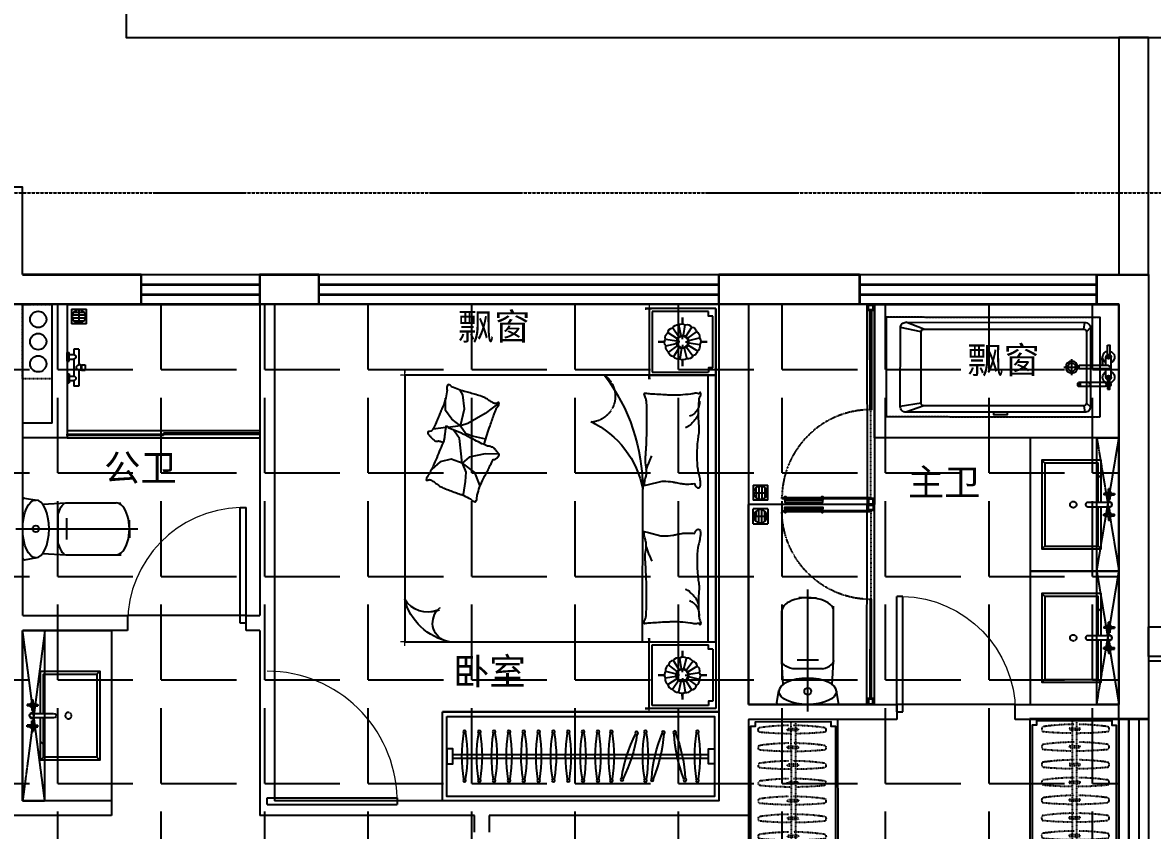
# Model space of a CAD drawing. Extents: x -284868 to 304789, y -137694 to 137894.
# Drawn here: x 268679 to 276305, y -24947 to -19493 of the extents above; entities that cross this region are included whole.
import ezdxf

# ---------------------------------------------------------------- set-up
doc = ezdxf.new("R2010")
doc.units = 0
for name, pattern in [('AX-COMP-140B（200）$0$1#comfort_plan$0$DASH', [0.35, 0.25, -0.1]), ('AX-COMP-140B（200）$0$DASH', [0.35, 0.25, -0.1]), ('AX-COMP-160$0$1#comfort_plan$0$DASH', [0.35, 0.25, -0.1]), ('AX-COMP-160$0$DASH', [0.35, 0.25, -0.1]), ('AX-COMP140B-Fur$0$AX-COMP140B-Fur$0$CONTINOUS', [0]), ('AX-COMP140B-Fur$0$AX-COMP140B-Fur$0$XU-140-SF-N1$0$DASH', [0.35, 0.25, -0.1]), ('BORDER2', [0.875, 0.25, -0.125, 0.25, -0.125, 0, -0.125]), ('DASH', [0.35, 0.25, -0.1]), ('HIDDEN', [0.375, 0.25, -0.125])]:
    doc.linetypes.add(name, pattern=pattern)
doc.layers.get('0').update_dxf_attribs({"linetype": 'CONTINUOUS'})
for name, color, linetype in [('0-墙', 4, 'CONTINUOUS'), ('0-底图', 251, 'CONTINUOUS'), ('0-窗', 11, 'CONTINUOUS'), ('0-非设计区域', 251, 'CONTINUOUS'), ('P-完成面', 42, 'CONTINUOUS'), ('WIRE-网络', 130, 'BORDER2')]:
    doc.layers.add(name, color=color, linetype=linetype)
doc.styles.add('_TCH_DYN', font='')
doc.styles.get('_TCH_DYN').set_extended_font_data('SimSun')

# ---------------------------------------------------------------- blocks, each defined once
blk = doc.blocks.new('*U159')
for p, q in [((-350, -920), (-350, 380)), ((-300, 380), (-350, 380)), ((-325, -270), (-325, 380)), ((-325, 380), (-317, 380)), ((-317, 380), (-317, -270)), ((-300, -920), (-300, 380)), ((550, 380), (-300, 380)), ((550, -920), (550, 380)), ((-333, -270), (-333, -920)), ((-333, -270), (-325, -270)), ((-325, -920), (-325, -270)), ((-317, -270), (-325, -270)), ((142.5, -797.5), (107.5, -797.5)), ((107.5, -822.5), (107.5, -797.5)), ((142.5, -822.5), (107.5, -822.5)), ((107.5, -827.5), (107.5, -840)), ((142.5, -827.5), (107.5, -827.5)), ((109.5, -827.5), (109.5, -822.5)), ((140.5, -827.5), (140.5, -822.5)), ((142.5, -822.5), (142.5, -797.5)), ((142.5, -827.5), (142.5, -840)), ((420, -790), (420, -890)), ((420, -790), (520, -790)), ((440, -873.5), (440, -806.5)), ((460, -883.9), (460, -796.1)), ((480, -883.9), (480, -796.1)), ((500, -873.5), (500, -806.5)), ((520, -890), (520, -790)), ((0, -840), (0, -875)), ((107.5, -840), (0, -840)), ((37.5, -875), (0, -875)), ((22.5, -920), (22.5, -905)), ((82.5, -905), (22.5, -905)), ((37.5, -905), (37.5, -875)), ((67.5, -905), (67.5, -875)), ((182.5, -875), (67.5, -875)), ((82.5, -920), (82.5, -905)), ((250, -840), (142.5, -840)), ((167.5, -920), (167.5, -905)), ((167.5, -905), (227.5, -905)), ((182.5, -905), (182.5, -875)), ((250, -875), (212.5, -875)), ((212.5, -905), (212.5, -875)), ((227.5, -920), (227.5, -905)), ((250, -840), (250, -875)), ((520, -890), (420, -890)), ((515, -840), (425, -840)), ((-300, -920), (-350, -920)), ((-333, -920), (-325, -920)), ((550, -920), (-300, -920)), ((82.5, -920), (22.5, -920)), ((167.5, -920), (82.5, -920)), ((167.5, -920), (227.5, -920))]:
    blk.add_line(p, q)
blk.add_circle((470, -840), 45)
for centre, radius, start, end in [((52.5, -875), 15, 0, 180), ((125, -840), 17.5, 180, 0), ((197.5, -875), 15, 0, 180)]:
    blk.add_arc(centre, radius, start, end)
blk = doc.blocks.new('*U161')
for p, q in [((0, 600), (1866.5, 600)), ((1796.5, 312), (70, 312)), ((1796.5, 288), (70, 288))]:
    blk.add_line(p, q)
for points in [[(1866.5, 600), (0, 600), (0, 0), (1866.5, 0)], [(1836.5, 570), (30, 570), (30, 30), (1836.5, 30)], [(30, 250), (70, 250), (70, 350), (30, 350)], [(1836.5, 250), (1796.5, 250), (1796.5, 350), (1836.5, 350)]]:
    blk.add_lwpolyline(points, close=True)
for centre in [(145.1, 465.5), (299.1, 461.6), (375.5, 461.2), (496.6, 465.5), (556, 457.7), (726.7, 465.5), (817.4, 465.5), (917.4, 465.5), (1017.4, 465.5), (1117.4, 465.5), (1217.4, 465.5), (1317.4, 465.5), (1417.4, 465.5), (1517.4, 465.5), (1617.4, 465.5), (1717.4, 465.5), (654.8, 144.5), (145.1, 137), (229.9, 140.5), (450.7, 141.5), (496.6, 137), (726.7, 137), (817.4, 137), (917.4, 137), (1017.4, 137), (1117.4, 137), (1217.4, 137), (1317.4, 137), (1417.4, 137), (1517.4, 137), (1617.4, 137), (1717.4, 137)]:
    blk.add_circle(centre, 10)
for centre, start, end in [((1076.7, 300.9), 170.53281, 189.42009), ((-785.5, 301.6), 350.53281, 9.42009), ((1175, 104.3), 158.36642, 177.25371), ((-645.1, 497.5), 338.36642, 357.25371), ((1320, 514.2), 183.76178, 202.64906), ((-492.9, 88.8), 3.76178, 22.64906), ((1427.1, 301.6), 170.57991, 189.46719), ((-435, 300.9), 350.57991, 9.46719), ((1492.8, 581.4), 188.09053, 206.97781), ((-282.9, 20.4), 8.09053, 26.97781), ((1657.3, 301.6), 170.57991, 189.46719), ((-204.9, 300.9), 350.57991, 9.46719), ((1747.9, 301.6), 170.57991, 189.46719), ((-114.2, 300.9), 350.57991, 9.46719), ((1847.9, 301.6), 170.57991, 189.46719), ((-14.2, 300.9), 350.57991, 9.46719), ((1947.9, 301.6), 170.57991, 189.46719), ((85.8, 300.9), 350.57991, 9.46719), ((2047.9, 301.6), 170.57991, 189.46719), ((185.8, 300.9), 350.57991, 9.46719), ((2147.9, 301.6), 170.57991, 189.46719), ((285.8, 300.9), 350.57991, 9.46719), ((2247.9, 301.6), 170.57991, 189.46719), ((385.8, 300.9), 350.57991, 9.46719), ((2347.9, 301.6), 170.57991, 189.46719), ((485.8, 300.9), 350.57991, 9.46719), ((2447.9, 301.6), 170.57991, 189.46719), ((585.8, 300.9), 350.57991, 9.46719), ((2547.9, 301.6), 170.57991, 189.46719), ((685.8, 300.9), 350.57991, 9.46719), ((2647.9, 301.6), 170.57991, 189.46719), ((785.8, 300.9), 350.57991, 9.46719)]:
    blk.add_arc(centre, 948.9, start, end)
blk = doc.blocks.new('111AX-COMP140B-Fur$0$AX-COMP140B-Fur$0$111110111022110811071652A$C643C1FD2')
for points in [[(28, 342.7, -0.263368), (0.1, 361.5, -0.494818), (9.2, 380.2, -0.049225), (26.9, 382, -0.036831), (50.5, 380.2, -0.031893), (88.5, 372.1, 0.035782), (122.4, 365.1, 0.032941), (212.1, 359.2, 0.026564), (323.3, 365.1, 0.017905), (360.8, 370.4, -0.033397), (381, 372.7, -0.03204), (418.1, 372, 0.018442), (482.4, 368.9, 0.010837), (547.2, 369.7, 0.014624), (595.1, 372.7, 0.111249), (617.7, 380, -0.153708), (634.6, 384, -0.076444), (642, 382.2, -0.215512), (643.9, 380.2, -0.585858), (641.3, 377.2, 0.363489), (636.4, 374.6, 0.191716), (636.4, 363, -0.129675), (638.3, 346.4, -0.01735), (635.3, 329.6, 0.019326), (632.7, 314.5, 0.018818), (626.1, 246.1, 0.021828), (625.2, 186.9, 0.006204), (626.5, 153.1, 0.001963), (632.7, 46.2, 0.028341), (636.9, 10, -0.117014), (636.4, 1.1, -0.36606), (635, 0.2, -0.03973), (621.4, 3, -0.048309), (607.7, 8.5, 0.062981), (597, 12.4, 0.04058), (573.6, 15.8, 0.014345), (506.9, 18, 0.005484), (381.4, 17.3, 0.007153), (285.3, 14.3, 0.008762), (242.7, 11.6, -0.008153), (197, 8.6, -0.06251), (139.9, 13, 0.078669), (94.3, 15.1, 0.047825), (71.9, 10.4, -0.034494), (41.1, 3, -0.023571), (15.8, 0, -0.510228), (14.9, 1.1), (22.4, 31.2), (43, 113.7, 0.073041), (45, 133.3, 0.023305), (39.3, 194.4, 0.018299), (35.2, 217.3, -0.01097), (27.9, 255.3, -0.042281), (24.9, 289.6, -0.027201), (27.9, 343)], [(501.9, 368.9, 0.027842), (478.1, 358.3, 0.048685), (465.5, 350.2, 0.023666), (437.6, 325.8, 0.031223), (418.6, 305.1, 0.046801), (413.5, 297.5, 0.023191), (405.5, 280.7)], [(583.8, 374.6, 0.088153), (549.3, 371, 0.088153), (518.1, 355.8, 0.077547), (496.5, 334.2, 0.077547), (482.4, 307)], [(118.4, 15.8, 0.009729), (145.7, 24.8, 0.009729), (172.6, 34.9, 0.007971), (194.3, 44, 0.007971), (215.8, 53.7)]]:
    blk.add_lwpolyline(points, format="xyb")
blk = doc.blocks.new('111AX-COMP140B-Fur$0$AX-COMP140B-Fur$0$111110111022110811071652A$C5A527934')
for p, q in [((122.8, 492.3), (194, 398.8)), ((469.1, 493.2), (467.3, 399.6)), ((194, 398.8), (261.6, 281.4)), ((347, 320.5), (364.8, 400.5)), ((467.3, 399.6), (490.5, 289.8)), ((329.2, 269), (347, 320.5)), ((530.8, 243.4), (592.7, 326.9)), ((592.7, 326.9), (677.8, 361)), ((677.8, 361), (699.5, 357.9)), ((69.5, 247.7), (37.1, 229.6)), ((162, 260.1), (69.5, 247.7)), ((277.7, 231.7), (162, 260.1)), ((277.7, 231.7), (233.2, 174.8)), ((261.6, 281.4), (277.7, 231.7)), ((277.7, 231.7), (329.2, 269)), ((277.7, 231.7), (288.3, 147)), ((530.8, 243.4), (363.6, 226.4)), ((490.5, 289.8), (530.8, 243.4)), ((530.8, 243.4), (502.9, 169.1)), ((530.8, 243.4), (591.1, 268.1)), ((591.1, 268.1), (653.1, 265)), ((653.1, 265), (741.3, 249.6)), ((741.3, 249.6), (744.3, 243.8)), ((233.2, 174.8), (174.5, 132.1)), ((318.7, 193.9), (307.8, 186.1)), ((363.6, 226.4), (318.7, 193.9)), ((502.9, 169.1), (521.5, 94.8)), ((174.5, 132.1), (90.9, 132.1)), ((289.9, 133.7), (300.6, 48.6)), ((521.5, 94.8), (569.7, 38.5))]:
    blk.add_line(p, q)
blk.add_lwpolyline([(405, 391.5, -0.025626), (394.6, 394, -0.0108), (278.2, 431.5, -0.00456), (199.4, 459.6, -0.01125), (167.9, 471.9, -0.069394), (150.9, 482, 0.079756), (136, 490.4, 0.106399), (122.8, 492.3, 0.328642), (119.2, 489.3, 0.299547), (121.3, 483.4, -0.189917), (126.3, 475.5, -0.033518), (127.3, 466.2, -0.075627), (126.9, 462.1, -0.053489), (124.2, 455.1, -0.017838), (113.3, 435.3, -0.038394), (97.8, 413.4, 0.059529), (88.5, 398.9, 0.035943), (79, 375.3, 0.011245), (55.9, 297.6, 0.006203), (46.6, 262, -0.010783), (41.1, 241.6, -0.019485), (37.1, 229.6, -0.005062), (19.4, 184.4, -0.101392), (4.4, 161.7, 0.223768), (0, 149.6, 0.25558), (2.8, 145.5, 0.081563), (16.9, 140.9, 0.071805), (32.3, 140.8, -0.069985), (48.1, 140.7, -0.03546), (101.7, 129, -0.029432), (163.8, 106.8, -0.001554), (193.8, 93.8, 0.00152), (224.5, 80.6, 0.004735), (256.2, 67.5, -0.00382), (295.6, 51.2, -0.296001), (315.3, 22.1, 0.649774), (334.6, 14, 0.02319), (338.7, 18.2, -0.0288), (342, 21.5, -0.005727), (347.9, 26.7, 0.004358), (355.7, 33.5, 0.027528), (371, 48.7, 0.046214), (378.7, 59, 0.194121), (381.2, 74, -0.133719), (382.3, 95.6, -0.005779), (389, 115.4, -0.008882)], format="xyb")
blk.add_lwpolyline([(770.3, 299.1, 0.101392), (787, 320.6, -0.223768), (792.3, 332.3, -0.25558), (789.8, 336.7, -0.081563), (776.1, 342.3, -0.071805), (760.8, 343.6, 0.069985), (745, 344.9, 0.03546), (692.5, 360.6, 0.029432), (632.3, 387.6, 0.001554), (603.3, 402.8, -0.00152), (573.8, 418.3, -0.004735), (543.1, 433.8, 0.00382), (505.1, 453.1, 0.296001), (487.7, 483.6, 0.265444), (469.1, 493.2, -0.02319), (464.7, 489.3, 0.0288), (461.2, 486.3, 0.005727), (454.9, 481.5, -0.004358), (446.6, 475.3, -0.027528), (430.1, 461.4, -0.046214), (421.7, 451.7, -0.194121), (418, 436.9, 0.133719), (415.3, 415.4, 0.011505), (398.6, 377.3, 0.008882), (374.9, 328.9, 0.012426), (341.4, 267.4, -0.033612), (330, 244.1), (309.3, 193.4), (293.3, 154.3, 0.224341), (280.3, 142.3, -0.722772), (280.1, 134.4, -0.103513), (283.5, 133.9, 0.053465), (290, 133.7, 0.030109), (310.7, 129.5, -0.031436), (330.6, 125.5, -0.05324), (344.2, 125.2, 0.05518), (357.4, 124.8, 0.056271), (380.1, 118.8, 0.0108), (493.3, 72.6, 0.00456), (569.7, 38.5, 0.01125), (600.2, 23.8, 0.069394), (616.3, 12.5, -0.079756), (630.6, 2.9, -0.106399), (643.6, 0, -0.328642), (647.5, 2.8, -0.299547), (645.8, 8.8, 0.189917), (641.5, 17.1, 0.033518), (641.1, 26.4, 0.075627), (641.8, 30.4, 0.053489), (645, 37.3, 0.017838), (657.4, 56.2, 0.038394), (674.5, 76.8, -0.059529), (685, 90.5, -0.035943), (696.3, 113.3, -0.011245), (725.3, 189, -0.006203), (737.2, 223.8, 0.010783), (744.3, 243.8, 0.019485), (749.2, 255.4, 0.005062)], format="xyb", close=True)
blk = doc.blocks.new('111AX-COMP140B-Fur$0$AX-COMP140B-Fur$0$111110111022110811071652cdx床头灯2.0')
for p, q in [((0, 122), (0, 164.8)), ((-22.4, 36.6), (-61.2, 100)), ((-6.7, 42.3), (-18.3, 115.8)), ((10, 41.7), (27.5, 114)), ((25.2, 34.7), (69, 94.8)), ((-122, 0), (-164.8, 0)), ((-41.7, 10), (-114, 27.5)), ((-34.7, 25.2), (-94.8, 69)), ((-19.5, 0), (-38.2, 0)), ((0, 19.5), (0, 38.2)), ((19.5, 0), (38.2, 0)), ((36.6, 22.4), (100, 61.2)), ((42.3, 6.7), (115.8, 18.3)), ((122, 0), (164.8, 0)), ((-42.3, -6.7), (-115.8, -18.3)), ((-36.6, -22.4), (-100, -61.2)), ((-25.2, -34.7), (-69, -94.8)), ((-27.3, -114.1), (-10, -41.7)), ((0, -19.5), (0, -38.2)), ((18.7, -113.9), (7, -42.3)), ((62.6, -99.2), (22.9, -36.2)), ((34.7, -25.2), (96, -67.3)), ((41.7, -10), (114.4, -25.8)), ((0, -122), (0, -164.8))]:
    blk.add_line(p, q)
for points in [[(0, 164.8), (0, 122)], [(-164.8, 0), (-122, 0)], [(164.8, 0), (122.1, -1.7)], [(0, -164.8), (0, -122)]]:
    blk.add_lwpolyline(points)
for radius in [42.9, 38.2]:
    blk.add_circle((0, 0), radius)
for centre, start, end in [((-55.7, 60.3), 97.98094, 167.5445), ((-28.3, 77.1), 75.48094, 145.0445), ((3.3, 82), 52.98094, 122.5445), ((34.5, 74.5), 30.48094, 100.0445), ((60.3, 55.7), 7.98094, 77.5445), ((-82, 3.3), 142.98094, 212.5445), ((-74.5, 34.5), 120.48094, 190.0445), ((77.1, 28.3), 345.48094, 55.0445), ((82, -3.3), 322.98094, 32.5445), ((-77.1, -28.3), 165.48094, 235.0445), ((-60.3, -55.7), 187.98094, 257.5445), ((55.7, -60.3), 277.98094, 347.5445), ((74.5, -34.5), 300.48094, 10.0445), ((-34.5, -74.5), 210.48094, 280.0445), ((-3.3, -82), 232.98094, 302.5445), ((28.3, -77.1), 255.48094, 325.0445)]:
    blk.add_arc(centre, 40.1, start, end)
blk = doc.blocks.new('*U157')
for p, q in [((-900, 0), (-1350, 0)), ((-1350, 0), (-1350, -450)), ((1350, 0), (-1350, 0)), ((-900, 0), (900, 0)), ((-900, -2100), (-900, 0)), ((-900, -450), (-900, 0)), ((-1330, -50), (-1330, -430)), ((-920, -430), (-920, -50)), ((-900, -52.4), (900, -52.4)), ((900, 0), (900, -2100)), ((900, -450), (900, 0)), ((900, 0), (1350, 0)), ((920, -430), (920, -50)), ((1330, -50), (1330, -430)), ((1350, 0), (1350, -450)), ((-1350, -450), (-900, -450)), ((-1330, -430), (-920, -430)), ((1350, -450), (900, -450)), ((1330, -430), (920, -430)), ((900, -2100), (-900, -2100))]:
    blk.add_line(p, q)
at = {"linetype": 'AX-COMP140B-Fur$0$AX-COMP140B-Fur$0$CONTINOUS', "ltscale": 2.5}
blk.add_line((-900, -494.1), (129.6, -493.7), dxfattribs=at)
for points in [[(-1300, -20), (-1300, -50), (-1330, -50)], [(-950, -20), (-1300, -20)], [(-950, -20), (-950, -50), (-920, -50)], [(950, -20), (950, -50), (920, -50)], [(950, -20), (1300, -20)], [(1300, -20), (1300, -50), (1330, -50)]]:
    blk.add_lwpolyline(points)
for points in [[(-1350, -332.6, 0, 18, 0), (-1350, -478.5, 10, 10, 0)], [(-900, -349.7, 0, 10, 0), (-900, -477.7, 10, 10, 0)], [(900, -349.7, 0, 10, 0), (900, -477.7, 10, 10, 0)], [(1350, -332.6, 0, 18, 0), (1350, -478.5, 10, 10, 0)], [(-1380.6, -450, 10, 0, 0), (-1202.9, -450, 10, 10, 0)], [(-873.3, -450, 18, 0, 0), (-1032.5, -450, 10, 10, 0)], [(873.3, -450, 18, 0, 0), (1032.5, -450, 10, 10, 0)], [(1380.6, -450, 10, 0, 0), (1202.9, -450, 10, 10, 0)], [(-668.5, -1859, 10, 0, -0.374242), (-834.4, -1895.4, 10, 10, 2.21586)], [(-686.1, -1863.7, 10, 0, 0.177019), (-693.3, -1995.7, 10, 10, -2.21586)], [(-900, -1958.5, 0, 10, 0), (-900, -2130, 10, 10, 0)], [(900, -2005.4, 0, 10, 0), (900, -2130, 10, 10, 0)], [(-775.4, -2100, 0, 10, 0), (-930, -2100, 10, 10, 0)], [(658.3, -2100, 0, 10, 0), (930, -2100, 10, 10, 0)]]:
    blk.add_lwpolyline(points, format="xyseb")
for centre, radius, start, end in [((128.9, -1775.7), 1282, 53.02297, 89.96514), ((10.6, -1124.5), 642, 25.92108, 79.31539), ((-515.9, -1720.7), 391.6, 191.30173, 255.64344), ((-773.9, -1781.8), 129.7, 193.56133, 311.45499), ((-519.2, -1944.9), 181.3, 157.79381, 238.81667)]:
    blk.add_arc(centre, radius, start, end, dxfattribs=at)
at = {"linetype": 'AX-COMP140B-Fur$0$AX-COMP140B-Fur$0$XU-140-SF-N1$0$DASH', "ltscale": 2.5}
blk.add_arc((757.9, -855.2), 175.9, 36.12132, 174.81159, dxfattribs=at)
at = {"xscale": -1}
for name, p in [('111AX-COMP140B-Fur$0$AX-COMP140B-Fur$0$111110111022110811071652cdx床头灯2.0', (-1125, -225)), ('111AX-COMP140B-Fur$0$AX-COMP140B-Fur$0$111110111022110811071652A$C643C1FD2', (-140.3, -485.7)), ('111AX-COMP140B-Fur$0$AX-COMP140B-Fur$0$111110111022110811071652A$C5A527934', (835.6, -1956.2))]:
    blk.add_blockref(name, p, dxfattribs=at)
for name, p in [('111AX-COMP140B-Fur$0$AX-COMP140B-Fur$0$111110111022110811071652cdx床头灯2.0', (1125, -225)), ('111AX-COMP140B-Fur$0$AX-COMP140B-Fur$0$111110111022110811071652A$C643C1FD2', (140.3, -485.7))]:
    blk.add_blockref(name, p)
blk = doc.blocks.new('*U162')
at = {"linetype": 'AX-COMP-160$0$1#comfort_plan$0$DASH'}
for p, q in [((-1199.9, 130), (-1199.9, 280)), ((-1199.9, 280), (-49.9, 280)), ((-49.9, 130), (-1199.9, 280)), ((-1199.9, 130), (-49.9, 280)), ((-49.9, 280), (-49.9, 130)), ((-49.9, 130), (-1199.9, 130))]:
    blk.add_line(p, q, dxfattribs=at)
for p, q in [((-1199.9, 280), (-1199.9, -320)), ((-49.9, 280), (-1199.9, 280)), ((-700.4, 218.2), (-700.4, 249.5)), ((-700.4, 249.5), (-690.4, 249.5)), ((-690.4, 218.2), (-690.4, 249.5)), ((-559.6, 218.2), (-559.6, 249.5)), ((-549.6, 249.5), (-559.6, 249.5)), ((-549.6, 218.2), (-549.6, 249.5)), ((-49.9, -320), (-49.9, 280)), ((-700.4, 218.2), (-731.6, 218.2)), ((-731.6, 218.2), (-731.6, 208.2)), ((-700.4, 208.2), (-731.6, 208.2)), ((-700.4, 208.2), (-700.4, 177)), ((-700.4, 177), (-690.4, 177)), ((-690.4, 218.2), (-659.1, 218.2)), ((-690.4, 208.2), (-659.1, 208.2)), ((-690.4, 208.2), (-690.4, 177)), ((-659.1, 218.2), (-659.1, 208.2)), ((-559.6, 218.2), (-590.9, 218.2)), ((-590.9, 218.2), (-590.9, 208.2)), ((-559.6, 208.2), (-590.9, 208.2)), ((-559.6, 208.2), (-559.6, 177)), ((-549.6, 177), (-559.6, 177)), ((-549.6, 218.2), (-518.4, 218.2)), ((-549.6, 208.2), (-518.4, 208.2)), ((-549.6, 208.2), (-549.6, 177)), ((-518.4, 218.2), (-518.4, 208.2)), ((-429.9, 140), (-449.9, 160)), ((-344.9, 140), (-324.9, 160)), ((-904.9, -220), (-924.9, -240)), ((-344.9, -220), (-324.9, -240)), ((-1199.9, -320), (-49.9, -320))]:
    blk.add_line(p, q)
at = {"linetype": 'AX-COMP-160$0$DASH'}
for p, q in [((-639.4, 217.6), (-639.4, 70.8)), ((-610.6, 70.8), (-610.6, 217.6))]:
    blk.add_line(p, q, dxfattribs=at)
for points in [[(-639.4, 160), (-924.9, 160), (-924.9, -240), (-324.9, -240), (-324.9, 160), (-610.6, 160)], [(-639.4, 140), (-904.9, 140), (-904.9, -220), (-344.9, -220), (-344.9, 140), (-610.6, 140)]]:
    blk.add_lwpolyline(points)
blk.add_circle((-625, -28.6), 21.4, dxfattribs=at)
for centre, start, end in [((-695.4, 213.2), 107.00272, 162.99728), ((-695.4, 213.2), 17.00272, 72.99728), ((-554.6, 213.2), 107.00272, 162.99728), ((-554.6, 213.2), 17.00272, 72.99728), ((-695.4, 213.2), 197.00272, 252.99728), ((-695.4, 213.2), 287.00272, 342.99728), ((-554.6, 213.2), 197.00272, 252.99728), ((-554.6, 213.2), 287.00272, 342.99728)]:
    blk.add_arc(centre, 17.1, start, end, dxfattribs=at)
for centre, radius, start, end in [((-625, 213.2), 20, 315.95732, 224.04268), ((-625, 217.6), 14.4, 0, 180), ((-625, 69.2), 14.5, 173.57398, 6.42602)]:
    blk.add_arc(centre, radius, start, end)
blk = doc.blocks.new('*U317')
at = {"ltscale": 10}
for p, q in [((0, 327), (0, -496.5)), ((-208, 268.7), (-194.2, 185.4)), ((-197.6, 280), (197.6, 280)), ((208, 268.7), (194.2, 185.4)), ((-166, 144.9), (-175, -10.6)), ((166, 144.9), (175, -10.6)), ((-100.2, 39.7), (100.2, 39.7)), ((0, 25.9), (0, -63.5)), ((-175, -12), (-175, -351.2)), ((-71.7, -18.8), (71.7, -18.8)), ((-43.6, -18.8), (43.6, -18.8)), ((175, -12), (175, -351.2))]:
    blk.add_line(p, q, dxfattribs=at)
for p, q in [((-375, 280), (375, 280)), ((-175, -351.2), (-175, -384.6)), ((0, -440), (-59.9, -440)), ((0, -440), (59.9, -440))]:
    blk.add_line(p, q)
for points in [[(-175, -384.6, 10, 0, 0), (-175, -296.7, 10, 10, 0)], [(175, -384.6, 10, 0, 0), (175, -296.7, 10, 10, 0)]]:
    blk.add_lwpolyline(points, format="xyseb")
blk.add_circle((0, 191.2), 22.8, dxfattribs=at)
for centre, start, end in [((-197.6, 269.5), 90, 184.88863), ((197.6, 269.5), 355.11137, 90)]:
    blk.add_arc(centre, 10.4, start, end, dxfattribs=at)
at = {"ltscale": 10, "extrusion": (0, 0, -1)}
for centre, major_axis, ratio, start_param, end_param in [((0, 191.2), (194.6, 0), 0.456392, 3.141593, 6.283185), ((0.7, -11.9), (-174.9, 3.2), 0.369842, 2.169272, 3.218057)]:
    blk.add_ellipse(centre, major_axis=major_axis, ratio=ratio, start_param=start_param, end_param=end_param, dxfattribs=at)
at = {"ltscale": 10}
for centre, major_axis, ratio, start_param, end_param in [((0, 191.2), (194.6, 0), 0.456392, 3.141593, 6.283185), ((-0.7, -11.9), (174.9, 3.2), 0.369842, 2.169272, 3.218057), ((0, -351.2), (-175, 0), 0.507463, 0, 3.141593)]:
    blk.add_ellipse(centre, major_axis=major_axis, ratio=ratio, start_param=start_param, end_param=end_param, dxfattribs=at)
blk = doc.blocks.new('1110000110023AX-COMP-140B（200）$0$111110111022110811071652CDX卫生间立管047060')
at = {"linetype": 'AX-COMP-140B（200）$0$1#comfort_plan$0$DASH', "ltscale": 0.2}
for p, q in [((-250, 105), (250, 105)), ((-250, 105), (-250, -95)), ((250, 105), (250, -95)), ((-250, -95), (250, -95))]:
    blk.add_line(p, q, dxfattribs=at)
for centre in [(-150, 0), (0, 0), (150, 0)]:
    blk.add_circle(centre, 55)
blk = doc.blocks.new('*U316')
for p, q in [((600, 80), (600, 280)), ((700, -20), (700, 280)), ((600, 80), (-200, 80)), ((-200, -20), (700, -20))]:
    blk.add_line(p, q)
at = {"extrusion": (0, 0, -1), "zscale": -1}
blk.add_blockref('1110000110023AX-COMP-140B（200）$0$111110111022110811071652CDX卫生间立管047060', (-50, 175), dxfattribs=at)
blk = doc.blocks.new('200142T2140sdf43dfgergf1217ghh165451564560402NEW2ffdfdfdsfsfe2322fadfadf03093088212A$C35C56D37')
at = {"linetype": 'DASH', "ltscale": 0.2}
for p, q in [((180, 75.9), (243.3, 95.3)), ((183.6, 64.1), (246.9, 83.5))]:
    blk.add_line(p, q, dxfattribs=at)
for centre, radius, start, end in [((664.4, -1374.9), 1553.6, 98.82699, 106.17124), ((415.6, 140.3), 22.5, 331.52968, 62.51042), ((664.4, -1374.9), 1553.6, 107.32665, 115.21311), ((-460.3, 2299.3), 2347.3, 287.14687, 292.43233), ((243.5, 88.9), 6.43, 302.10709, 91.93302), ((22.4, 19.9), 22.5, 151.52968, 242.51042), ((-460.3, 2299.3), 2347.3, 281.60777, 286.38209), ((185.8, 71.2), 7.48, 140.99747, 253.04263)]:
    blk.add_arc(centre, radius, start, end, dxfattribs=at)
blk = doc.blocks.new('*U177')
at = {"color": 8, "linetype": 'DASH', "ltscale": 0.2}
for p, q in [((-15, 722.9), (-15, -1102.9)), ((15, 722.9), (15, -1102.9))]:
    blk.add_line(p, q, dxfattribs=at)
blk.add_lwpolyline([(-300, 737.9), (-300, -1117.9), (300, -1117.9), (300, 737.9), (-300, 737.9)])
at = {"color": 8}
blk.add_lwpolyline([(-255, -1102.9), (255, -1102.9), (255, -1072.9), (285, -1072.9), (285, 692.9), (255, 692.9), (255, 722.9), (-255, 722.9), (-255, 692.9), (-285, 692.9), (-285, -1072.9), (-255, -1072.9), (-255, -1102.9)], dxfattribs=at)
at = {"rotation": 343.0620202558109}
for p in [(-225.4, 654.5), (-225.4, 534.5), (-225.4, 414.5), (-225.4, 294.5), (-225.4, 174.5), (-225.4, 54.5), (-225.4, -65.5), (-225.4, -185.5), (-225.4, -305.5), (-225.4, -425.5), (-225.4, -545.5), (-225.4, -665.5), (-225.4, -785.5), (-225.4, -905.5), (-225.4, -1025.5)]:
    blk.add_blockref('200142T2140sdf43dfgergf1217ghh165451564560402NEW2ffdfdfdsfsfe2322fadfadf03093088212A$C35C56D37', p, dxfattribs=at)
blk = doc.blocks.new('*U319')
at = {"linetype": 'AX-COMP-140B（200）$0$1#comfort_plan$0$DASH'}
for p, q in [((-449.9, 130), (-449.9, 280)), ((-449.9, 280), (450.1, 280)), ((450.1, 130), (-449.9, 280)), ((-449.9, 130), (450.1, 280)), ((450.1, 280), (450.1, 130)), ((450.1, 130), (-449.9, 130))]:
    blk.add_line(p, q, dxfattribs=at)
for p, q in [((-449.9, 280), (-449.9, -320)), ((450.1, 280), (-449.9, 280)), ((-75.4, 218.2), (-75.4, 249.5)), ((-75.4, 249.5), (-65.4, 249.5)), ((-65.4, 218.2), (-65.4, 249.5)), ((65.4, 218.2), (65.4, 249.5)), ((75.4, 249.5), (65.4, 249.5)), ((75.4, 218.2), (75.4, 249.5)), ((450.1, -320), (450.1, 280)), ((-179.9, 140), (-199.9, 160)), ((-75.4, 218.2), (-106.6, 218.2)), ((-106.6, 218.2), (-106.6, 208.2)), ((-75.4, 208.2), (-106.6, 208.2)), ((-75.4, 208.2), (-75.4, 177)), ((-75.4, 177), (-65.4, 177)), ((-65.4, 218.2), (-34.1, 218.2)), ((-65.4, 208.2), (-34.1, 208.2)), ((-65.4, 208.2), (-65.4, 177)), ((-34.1, 218.2), (-34.1, 208.2)), ((65.4, 218.2), (34.1, 218.2)), ((34.1, 218.2), (34.1, 208.2)), ((65.4, 208.2), (34.1, 208.2)), ((65.4, 208.2), (65.4, 177)), ((75.4, 177), (65.4, 177)), ((75.4, 218.2), (106.6, 218.2)), ((75.4, 208.2), (106.6, 208.2)), ((75.4, 208.2), (75.4, 177)), ((106.6, 218.2), (106.6, 208.2)), ((280.1, 140), (300.1, 160)), ((-279.9, -220), (-299.9, -240)), ((280.1, -220), (300.1, -240)), ((-449.9, -320), (450.1, -320))]:
    blk.add_line(p, q)
at = {"linetype": 'AX-COMP-140B（200）$0$DASH'}
for p, q in [((-14.4, 217.6), (-14.4, 70.8)), ((14.4, 70.8), (14.4, 217.6))]:
    blk.add_line(p, q, dxfattribs=at)
for points in [[(-14.4, 160), (-299.9, 160), (-299.9, -240), (300.1, -240), (300.1, 160), (14.4, 160)], [(-14.4, 140), (-279.9, 140), (-279.9, -220), (280.1, -220), (280.1, 140), (14.4, 140)]]:
    blk.add_lwpolyline(points)
blk.add_circle((0, -28.6), 21.4, dxfattribs=at)
for centre, start, end in [((-70.4, 213.2), 107.00272, 162.99728), ((-70.4, 213.2), 17.00272, 72.99728), ((70.4, 213.2), 107.00272, 162.99728), ((70.4, 213.2), 17.00272, 72.99728), ((-70.4, 213.2), 197.00272, 252.99728), ((-70.4, 213.2), 287.00272, 342.99728), ((70.4, 213.2), 197.00272, 252.99728), ((70.4, 213.2), 287.00272, 342.99728)]:
    blk.add_arc(centre, 17.1, start, end, dxfattribs=at)
for centre, radius, start, end in [((0, 213.2), 20, 315.95732, 224.04268), ((0, 217.6), 14.4, 0, 180), ((0, 69.2), 14.5, 173.57398, 6.42602)]:
    blk.add_arc(centre, radius, start, end)
blk = doc.blocks.new('11154t47u657u657yey6r87utwretwter')
at = {"linetype": 'Continuous', "ltscale": 30}
for p, q in [((-186.1, -3082.6), (-194.1, -3030.8)), ((1013.9, -3082.6), (1147.9, -3030.8)), ((-206.1, -3102.6), (-236.1, -3069.3)), ((1033.9, -3102.6), (1189.9, -3069.3)), ((-392.2, -3441.3), (-392.2, -3291.3)), ((-379.2, -3291.3), (-379.2, -3273.3)), ((-365.2, -3291.3), (-365.2, -3273.3)), ((-352.2, -3354.3), (-352.2, -3291.3)), ((-372.2, -3354.3), (-152.2, -3354.3)), ((-372.2, -3378.3), (-152.2, -3378.3)), ((-352.2, -3441.3), (-352.2, -3378.3)), ((-330, -3354.3), (-330, -3304.6)), ((-312, -3354.3), (-312, -3304.6)), ((-36.1, -3366.3), (-156.1, -3366.3)), ((-96.1, -3426.3), (-96.1, -3306.3)), ((-379.2, -3441.3), (-379.2, -3459.3)), ((-365.2, -3441.3), (-365.2, -3459.3)), ((-363.2, -3484.3), (-350.9, -3484.3)), ((-363.2, -3508.3), (-350.9, -3508.3)), ((-347.6, -3481.3), (-146.7, -3481.3)), ((-347.6, -3511.3), (-146.7, -3511.3)), ((-206.1, -3637.1), (-236.1, -3663.3)), ((1033.9, -3637.1), (1189.9, -3663.3)), ((-186.1, -3657.1), (-194.1, -3705.3)), ((1013.9, -3657.1), (1147.9, -3705.3))]:
    blk.add_line(p, q, dxfattribs=at)
for points in [[(-306.1, -3741.3), (1293.9, -3741.3), (1293.9, -2991.3), (-306.1, -2991.3), (-306.1, -3741.3)], [(-363.2, -3201.3), (-381.2, -3201.3), (-381.2, -3273.3), (-363.2, -3273.3)], [(-363.2, -3531.3), (-381.2, -3531.3), (-381.2, -3459.3), (-363.2, -3459.3)]]:
    blk.add_lwpolyline(points, close=True, dxfattribs=at)
at = {"linetype": 'HIDDEN', "ltscale": 30}
blk.add_lwpolyline([(-306.1, -3741.3), (1293.9, -3741.3), (1293.9, -2991.3), (-306.1, -2991.3), (-306.1, -3741.3)], close=True, dxfattribs=at)
at = {"linetype": 'Continuous', "ltscale": 30}
for points in [[(-194.1, -3705.3), (1147.9, -3705.3, 0.414214), (1189.9, -3663.3), (1189.9, -3072.8, 0.414214), (1147.9, -3030.8), (-194.1, -3030.8, 0.414214), (-236.1, -3072.8), (-236.1, -3663.3, 0.414214)], [(1033.9, -3637.1), (1033.9, -3102.6, 0.414214), (1013.9, -3082.6), (-186.1, -3082.6, 0.414214), (-206.1, -3102.6), (-206.1, -3637.1, 0.414214), (-186.1, -3657.1), (1013.9, -3657.1, 0.414214)]]:
    blk.add_lwpolyline(points, format="xyb", close=True, dxfattribs=at)
blk.add_lwpolyline([(388.9, -3705.3), (388.9, -3725.3), (488.9, -3725.3), (488.9, -3705.3)], dxfattribs=at)
for radius in [45, 30]:
    blk.add_circle((-96.1, -3366.3), radius, dxfattribs=at)
for centre, radius, start, end in [((-372.2, -3291.3), 45, 101.53696, 243.6122), ((-372.2, -3291.3), 20, 115.84193, 180), ((-372.2, -3291.3), 13, 122.57897, 57.42103), ((-372.2, -3291.3), 7, 180, 0), ((-372.2, -3291.3), 20, 0, 64.15807), ((-372.2, -3291.3), 45, 347.16083, 78.46304), ((-372.2, -3366.3), 12, 90, 270), ((-372.2, -3291.3), 45, 296.3878, 339.75811), ((-152.2, -3366.3), 12, 270, 90), ((-372.2, -3441.3), 45, 116.3878, 258.46304), ((-372.2, -3441.3), 20, 180, 244.15807), ((-372.2, -3441.3), 13, 302.57897, 237.42103), ((-372.2, -3441.3), 7, 0, 180), ((-372.2, -3441.3), 20, 295.84193, 0), ((-372.2, -3441.3), 45, 287.14621, 63.6122), ((-371.4, -3496.3), 18, 138.84793, 237.01386), ((-371.4, -3496.3), 15, 130.79264, 229.20736)]:
    blk.add_arc(centre, radius, start, end, dxfattribs=at)
at = {"linetype": 'Continuous', "ltscale": 30, "extrusion": (0, 0, -1)}
for centre, major_axis, ratio, end_param in [((-321, -3304.6), (9, 0), 0.621041, 9.424778), ((-347.6, -3496.3), (0, 15), 0.366667, 6.283185), ((-226.2, -3496.3), (0, 15), 0.366667, 6.283185), ((-156.7, -3496.3), (0, 15), 0.366667, 6.283185), ((-146.7, -3496.3), (0, -15), 0.366667, 9.424778)]:
    blk.add_ellipse(centre, major_axis=major_axis, ratio=ratio, start_param=3.141593, end_param=end_param, dxfattribs=at)
blk = doc.blocks.new('*U318')
for p, q in [((-400, -1070), (-400, 280)), ((-400, 280), (-350, 280)), ((225, 240), (-375, 240)), ((-375, 240), (-375, 232)), ((225, 232), (-375, 232)), ((-350, -1070), (-350, 280)), ((-350, 280), (450, 280)), ((225, 240), (225, 232)), ((320, 250), (320, 150)), ((320, 250), (420, 250)), ((340, 166.5), (340, 233.5)), ((360, 156.1), (360, 243.9)), ((380, 156.1), (380, 243.9)), ((400, 166.5), (400, 233.5)), ((420, 150), (420, 250)), ((450, -1070), (450, 280)), ((415, 200), (325, 200)), ((420, 150), (320, 150)), ((-400, -1070), (-350, -1070)), ((-350, -1070), (450, -1070))]:
    blk.add_line(p, q)
at = {"linetype": 'AX-COMP-140B（200）$0$DASH', "ltscale": 0.3}
blk.add_line((-375, 240), (-375, -360), dxfattribs=at)
for points in [[(-355, 280), (-395, 280), (-395, 240), (-355, 240)], [(-360, 275), (-390, 275), (-390, 245), (-360, 245)], [(-355, -1070), (-395, -1070), (-395, -1030), (-355, -1030)], [(-360, -1065), (-390, -1065), (-390, -1035), (-360, -1035)]]:
    blk.add_lwpolyline(points, close=True)
for points in [[(206.1, 250.7), (206.1, 263.1), (-52.1, 263.1), (-52.1, 250.7), (197.9, 250.7)], [(-52.1, 240), (-52.1, 250.7), (-43.9, 250.7), (-43.9, 240)], [(-43.9, 232), (-43.9, 225.1), (-52.1, 225.1), (-52.1, 232)], [(197.9, 240), (197.9, 250.7)], [(206.1, 232), (206.1, 225.1), (197.9, 225.1), (197.9, 232)], [(206.1, 250.7), (206.1, 240)], [(-380, -1030), (-380, -360), (-370, -360), (-370, -1030)]]:
    blk.add_lwpolyline(points)
blk.add_circle((370, 200), 45)
blk.add_arc((-375, 240), 600, 270.00028, 359.23631, dxfattribs=at)
blk = doc.blocks.new('*U175')
at = {"color": 8, "linetype": 'DASH', "ltscale": 0.2}
for p, q in [((-15, 717.9), (-15, -1104.7)), ((15, 717.9), (15, -1104.7))]:
    blk.add_line(p, q, dxfattribs=at)
blk.add_lwpolyline([(-300, 732.9), (-300, -1119.7), (300, -1119.7), (300, 732.9), (-300, 732.9)])
at = {"color": 8}
blk.add_lwpolyline([(-255, -1104.7), (255, -1104.7), (255, -1074.7), (285, -1074.7), (285, 687.9), (255, 687.9), (255, 717.9), (-255, 717.9), (-255, 687.9), (-285, 687.9), (-285, -1074.7), (-255, -1074.7), (-255, -1104.7)], dxfattribs=at)
at = {"rotation": 343.0620202558109}
for p in [(-225.4, 649.5), (-225.4, 529.5), (-225.4, 409.5), (-225.4, 289.5), (-225.4, 169.5), (-225.4, 49.5), (-225.4, -70.5), (-225.4, -190.5), (-225.4, -310.5), (-225.4, -430.5), (-225.4, -550.5), (-225.4, -670.5), (-225.4, -790.5), (-225.4, -910.5), (-225.4, -1030.5)]:
    blk.add_blockref('200142T2140sdf43dfgergf1217ghh165451564560402NEW2ffdfdfdsfsfe2322fadfadf03093088212A$C35C56D37', p, dxfattribs=at)
blk = doc.blocks.new('$DorLib2D$00000001')
for p, q in [((0.45, 0.975), (0.5, 0.975)), ((0.45, 0), (0.45, 0.975)), ((0.5, 0), (0.5, 0.975)), ((0.5, 0), (0.45, 0))]:
    blk.add_line(p, q)
at = {"lineweight": 13}
blk.add_arc((0.475, 0), 0.975, 91.46928, 180, dxfattribs=at)
blk = doc.blocks.new('$WINLIB2D$00000001')
for points in [[(-0.5, 0.5), (-0.5, -0.5)], [(-0.5, 0.5), (0.5, 0.5)], [(0.5, -0.5), (0.5, 0.5)], [(0.5, 0.1667), (-0.5, 0.1667)], [(0.5, -0.1667), (-0.5, -0.1667)], [(-0.5, -0.5), (0.5, -0.5)]]:
    blk.add_lwpolyline(points)
blk = doc.blocks.new('vrthr')
at = {"linetype": 'Continuous'}
for p, q in [((217197.8, 277107.6), (217248.8, 277107.6)), ((217246.6, 277107.6), (217998.4, 277107.6)), ((217998.4, 277107.6), (217998.4, 276907.6)), ((218798.4, 276907.6), (218798.4, 277107.6)), ((218798.4, 277107.6), (218898.4, 277107.6)), ((218898.4, 277107.6), (219198.4, 277107.6)), ((219198.4, 277107.6), (219198.4, 276907.6)), ((221898.4, 276907.6), (221898.4, 277107.6)), ((221898.4, 277107.6), (221998.4, 277107.6)), ((221998.4, 277107.6), (222848.4, 277107.6)), ((222848.4, 277107.6), (222848.4, 276907.6)), ((224448.4, 276907.6), (224448.4, 277107.6)), ((224448.4, 277107.6), (224798.4, 277107.6)), ((224798.4, 277107.6), (224798.4, 274107.6)), ((217198.8, 274807.6), (217198.8, 276907.6)), ((217198.8, 276907.6), (217248.8, 276907.6)), ((217998.4, 276907.6), (217246.6, 276907.6)), ((218798.4, 276907.6), (218798.4, 274807.6)), ((219198.4, 276907.6), (218898.4, 276907.6)), ((218898.4, 276907.6), (218898.4, 274707.6)), ((221898.4, 276907.6), (221898.5, 274207.6)), ((222848.4, 276907.6), (222098.4, 276907.6)), ((222098.4, 276907.6), (222098.5, 274207.6)), ((224598.4, 276907.6), (224448.4, 276907.6)), ((224598.4, 276907.6), (224598.4, 274207.6)), ((217198.8, 274807.6), (217906.9, 274807.6)), ((218706.9, 274807.6, 0), (217906.9, 274807.6, 0)), ((217906.9, 274807.6), (217906.9, 274707.6)), ((218706.9, 274707.6), (218706.9, 274807.6)), ((218706.9, 274807.6), (218798.4, 274807.6)), ((217906.9, 274707.6), (217198.8, 274707.6)), ((217198.8, 273557.6), (217198.8, 274707.6)), ((218798.4, 274707.6), (218706.9, 274707.6)), ((218798.4, 274707.6), (218798.4, 273457.6)), ((218898.4, 274707.6), (218898.4, 273557.6)), ((221898.5, 274207.6), (221898.5, 273557.6)), ((222098.5, 274207.6), (223098.5, 274207.6)), ((223098.5, 274207.6), (223098.5, 274107.6)), ((223898.5, 274207.6, 0), (223098.5, 274207.6, 0)), ((223898.5, 274107.6), (223898.5, 274207.6)), ((223898.5, 274207.6), (224598.4, 274207.6)), ((223098.5, 274107.6), (222098.5, 274107.6)), ((222098.5, 274107.6), (222098.5, 273457.6)), ((224798.4, 274107.6), (223898.5, 274107.6)), ((224598.4, 274107.6), (224598.4, 268757.6)), ((224665.1, 274107.6), (224665.1, 268690.9)), ((224731.8, 274107.6), (224731.8, 268624.2)), ((224798.4, 274107.6), (224798.4, 268557.6)), ((217798.4, 273557.6), (217198.8, 273557.6)), ((217798.4, 273557.6), (217798.4, 273457.6)), ((220248.4, 273557.6), (218898.4, 273557.6)), ((221898.5, 273557.6), (220248.4, 273557.6)), ((217798.4, 273457.6), (216998.8, 273457.6)), ((220248.4, 273457.6), (218798.4, 273457.6)), ((220248.4, 273345.8), (220248.4, 273457.6)), ((222098.5, 273457.6), (220348.4, 273457.6)), ((220348.4, 273457.6), (220348.4, 273345.8))]:
    blk.add_line(p, q, dxfattribs=at)
at = {"elevation": 0}
blk.add_lwpolyline([(222947.5, 276908.2), (224598.5, 276908.2), (224598.5, 276007.6), (222947.5, 276007.6)], close=True, dxfattribs=at)
at = {"yscale": 200, "rotation": 359.9999999999992}
for p, xscale, zscale in [((218398.4, 277007.6), -800.0000000037253, -800.0000000037253), ((220548.4, 277007.6), -2700.000000000058, -2700.000000000058), ((223648.4, 277007.6), -1600, -1600)]:
    blk.add_blockref('$WINLIB2D$00000001', p, dxfattribs=dict(at, xscale=xscale, zscale=zscale))
at = {"xscale": -1.000000000000004, "rotation": 90}
blk.add_blockref('*U316', (217478.4, 276707.6, -0.1), dxfattribs=at)
at = {"extrusion": (0, 0, -1), "zscale": -1}
for name, p, rotation in [('*U159', (-218418.4, 276357.6, 0.1), 89.9989828166665), ('*U318', (-222548.3, 275277.9, 0), 0.0423440204973443), ('*U175', (-222400.4, 273374.3, 0), 359.9210611518894)]:
    blk.add_blockref(name, p, dxfattribs=dict(at, rotation=rotation))
at = {"extrusion": (0, 6.03939e-06, 1), "xscale": -1.000000000000005, "rotation": 269.9719941386955}
blk.add_blockref('*U157', (221877.5, 275530.6, 1.5), dxfattribs=at)
at = {"extrusion": (0, 0, -1)}
for name, p, xscale, zscale, rotation in [('*U318', (-222548.3, 275837.9, 0), -1, -1, 179.9576559795027), ('*U319', (-224318.5, 275557.7, 0), -1, -1, 90.00149969800162), ('*U317', (-217478.8, 275393.4, 0), -1, -1, 270), ('*U319', (-224318.4, 274657.7, 0), -1, -1, 90.00149969800162), ('*U317', (-222497.5, 274487.9, 0), -1, -1, 180), ('*U177', (-224296.6, 273374.3, 0), -0.9999999999999971, -0.9999999999999971, 0.0789388481105659)]:
    blk.add_blockref(name, p, dxfattribs=dict(at, xscale=xscale, zscale=zscale, rotation=rotation))
at = {"extrusion": (-2.97499e-05, 2.61612e-08, -1), "xscale": 0.9000000000000309, "yscale": 0.9000000000000309, "zscale": -0.9000000000000294, "rotation": 0.0500248332758659}
blk.add_blockref('11154t47u657u657yey6r87utwretwter', (-224196, 279515.3, -6.7), dxfattribs=at)
at = {"linetype": 'Continuous', "yscale": 800}
for p, xscale, zscale in [((218306.9, 274757.6), 800, -800), ((223498.5, 274157.6), -800, 800)]:
    blk.add_blockref('$DorLib2D$00000001', p, dxfattribs=dict(at, xscale=xscale, zscale=zscale))
at = {"extrusion": (-7.46512e-11, -1.5728e-12, -1), "zscale": -1, "rotation": 270}
blk.add_blockref('*U162', (-217478.4, 273507.6, 0.1), dxfattribs=at)
at = {"linetype": 'Continuous', "xscale": 900, "yscale": 900, "zscale": 900, "rotation": 270}
blk.add_blockref('$DorLib2D$00000001', (218848.4, 273982.6), dxfattribs=at)
at = {"extrusion": (-4.39238e-09, 6.03784e-06, 1), "xscale": -1}
blk.add_blockref('*U161', (221898.4, 273557.6, 1.6), dxfattribs=at)
at = {"style": '_TCH_DYN'}
for s, p in [('飘窗', (220135, 276670.2, -0.1)), ('飘窗', (223574.3, 276443.8, -0.1)), ('公卫', (217748, 275716.3, -0.1)), ('主卫', (223173.2, 275618.3, -0.1)), ('卧室', (220103, 274342, -0.1))]:
    blk.add_text(s, height=180, dxfattribs=at).set_placement(p)

msp = doc.modelspace()

# ---------------------------------------------------------------- hatches: boundary and pattern name
at = {"layer": '0-非设计区域', "ltscale": 3}
h = msp.add_hatch(dxfattribs=at)
h.set_pattern_fill('ANGLE', color=256, scale=100)
h.set_pattern_definition([(0, (-155771.8, 452446.1), (0, 698.5), [508, -190.5]), (90, (-155771.8, 452446.1), (-698.5, 4e-14), [508, -190.5])])
h.paths.add_polyline_path([(261029.1, -21397.7), (261029.1, -25047.7), (258979.1, -25047.7), (258979.1, -28492.7), (259479.1, -28492.7), (259479.1, -29242.7), (263879.1, -29242.7), (263879.1, -31547.7), (272379.1, -31547.7), (272379.1, -29547.7), (276079.1, -29547.7), (276079.1, -21392.7), (268479.1, -21392.7), (268479.1, -16942.7), (266329.1, -16942.7), (266319.1, -16142.7), (263729.1, -16142.7), (263729.1, -21397.7)])

# ---------------------------------------------------------------- linework, layer by layer
at = {"layer": '0-墙'}
msp.add_lwpolyline([(275779.1, -19392.7), (275779.1, -18642.7), (275579.1, -18642.7), (275579.1, -19392.7), (274729.1, -19392.7), (274729.1, -18642.7), (274529.1, -18642.7), (274529.1, -19392.7), (272579.1, -19392.7), (272579.1, -18642.7), (272379.1, -18642.7), (272379.1, -19392.7), (269979.1, -19392.7), (269979.1, -18642.7), (269779.1, -18642.7), (269779.1, -19392.7), (269379.1, -19392.7), (269379.1, -19592.7), (278879.1, -19592.7)], dxfattribs=at)
at = {"layer": '0-墙', "ltscale": 3}
for points in [[(276079.1, -21192.7), (276279.1, -21192.7), (276279.1, -19592.7), (276079.1, -19592.7)], [(270279.1, -21192.7), (270279.1, -21392.7), (270679.1, -21392.7), (270679.1, -21192.7)], [(273379.1, -21192.7), (273379.1, -21392.7), (274329.1, -21392.7), (274329.1, -21192.7)], [(276379.8, -23772.7), (276279.8, -23772.7), (276279.8, -23572.7), (276379.8, -23572.7)]]:
    msp.add_lwpolyline(points, close=True, dxfattribs=at)
for points in [[(268679.1, -21192.7), (268679.1, -20602.7), (268479.1, -20602.7), (268479.1, -21392.7), (269479.1, -21392.7), (269479.1, -21192.7), (268679.1, -21192.7)], [(276079.1, -21392.7), (275929.1, -21392.7), (275929.1, -21192.7), (276279.1, -21192.7), (276279.1, -24192.7), (276079.1, -24192.7), (276079.1, -21392.7)]]:
    msp.add_lwpolyline(points, dxfattribs=at)
at = {"layer": '0-窗'}
for points in [[(270279.1, -21392.7), (269479.1, -21392.7), (269479.1, -21192.7), (270279.1, -21192.7)], [(273379.1, -21392.7), (270679.1, -21392.7), (270679.1, -21192.7), (273379.1, -21192.7)], [(275929.1, -21392.7), (274329.1, -21392.7), (274329.1, -21192.7), (275929.1, -21192.7)], [(270279.1, -21327.7), (269479.1, -21327.7), (269479.1, -21257.7), (270279.1, -21257.7)], [(273379.1, -21327.7), (270679.1, -21327.7), (270679.1, -21257.7), (273379.1, -21257.7)], [(275929.1, -21327.7), (274329.1, -21327.7), (274329.1, -21257.7), (275929.1, -21257.7)]]:
    msp.add_lwpolyline(points, close=True, dxfattribs=at)
for points in [[(272579.1, -29547.7), (276079.1, -29547.7), (276079.1, -24192.7), (276279.1, -24192.7), (276279.1, -29747.7), (272579.1, -29747.7), (272579.1, -29547.7)], [(276214.1, -24192.7), (276214.1, -29682.7), (272579.1, -29682.7)], [(276144.1, -24192.7), (276144.1, -29612.7), (272579.1, -29612.7)]]:
    msp.add_lwpolyline(points, dxfattribs=at)
at = {"layer": '0-非设计区域', "ltscale": 3}
msp.add_lwpolyline([(261029.1, -21397.7), (261029.1, -25047.7), (258979.1, -25047.7), (258979.1, -28492.7), (259479.1, -28492.7), (259479.1, -29242.7), (263879.1, -29242.7), (263879.1, -31547.7), (272379.1, -31547.7), (272379.1, -29547.7), (276079.1, -29547.7), (276079.1, -21392.7), (268479.1, -21392.7), (268479.1, -16942.7), (266329.1, -16942.7), (266319.1, -16142.7), (263729.1, -16142.7), (263729.1, -21397.7)], close=True, dxfattribs=at)
at = {"layer": 'P-完成面', "elevation": 0.1}
msp.add_lwpolyline([(276279.1, -23802.6), (276419.8, -23802.6), (276419.8, -23787.6), (276404.8, -23787.6)], dxfattribs=at)
at = {"layer": 'WIRE-网络'}
msp.add_lwpolyline([(262734.4, -23897.7), (262734.4, -20643), (286833.5, -20643), (286833.5, -15176.9), (287322.6, -14870.6)], dxfattribs=at)

# ---------------------------------------------------------------- block references
at = {"layer": '0-底图'}
msp.add_blockref('vrthr', (51481.3, -298304.3, 0.1), dxfattribs=at)

doc.saveas('drawing.dxf')
